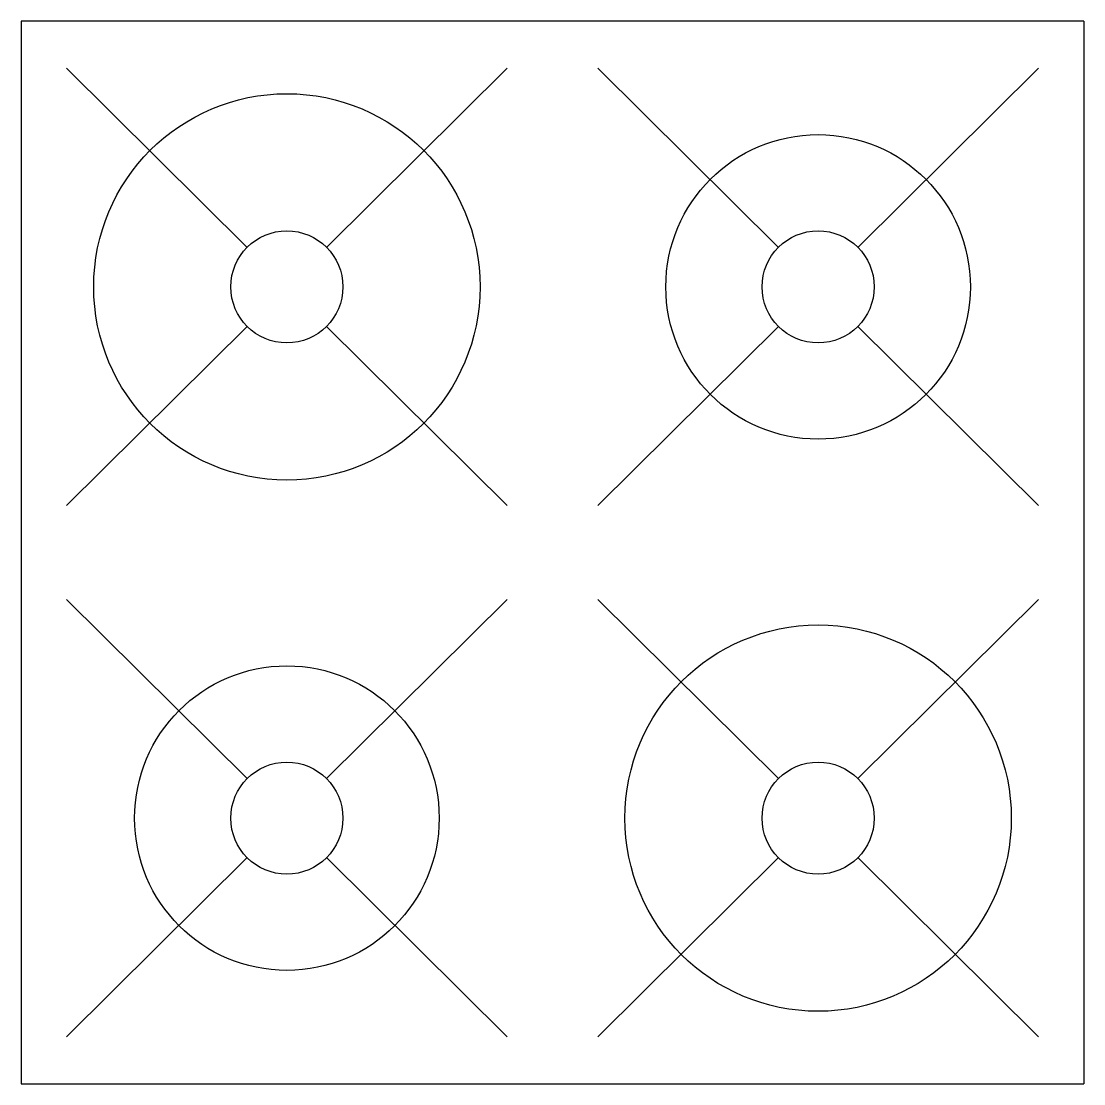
# Model space of a CAD drawing. Extents: x -216.9 to -161.9, y 1225.1 to 1280.1.
import ezdxf

# ---------------------------------------------------------------- set-up
doc = ezdxf.new("R2010")
doc.units = 0
doc.header["$LTSCALE"] = 30
doc.header["$MEASUREMENT"] = 0
doc.layers.get('0').update_dxf_attribs({"linetype": 'CONTINUOUS'})

msp = doc.modelspace()

# ---------------------------------------------------------------- linework, layer by layer
for p, q in [((-161.923, 1280.124), (-216.923, 1280.124)), ((-216.923, 1280.124), (-216.923, 1225.124)), ((-161.923, 1280.124), (-161.923, 1225.124)), ((-214.574, 1277.692), (-205.231, 1268.418)), ((-201.114, 1268.418), (-191.771, 1277.692)), ((-187.074, 1277.692), (-177.731, 1268.418)), ((-173.614, 1268.418), (-164.271, 1277.692)), ((-214.574, 1255.057), (-205.231, 1264.331)), ((-201.114, 1264.331), (-191.771, 1255.057)), ((-187.074, 1255.057), (-177.731, 1264.331)), ((-173.614, 1264.331), (-164.271, 1255.057)), ((-214.574, 1250.192), (-205.231, 1240.918)), ((-201.114, 1240.918), (-191.771, 1250.192)), ((-187.074, 1250.192), (-177.731, 1240.918)), ((-173.614, 1240.918), (-164.271, 1250.192)), ((-214.574, 1227.557), (-205.231, 1236.831)), ((-201.114, 1236.831), (-191.771, 1227.557)), ((-187.074, 1227.557), (-177.731, 1236.831)), ((-173.614, 1236.831), (-164.271, 1227.557)), ((-216.923, 1225.124), (-161.923, 1225.124))]:
    msp.add_line(p, q)
for centre, radius in [((-203.173, 1266.374), 10), ((-175.673, 1266.374), 7.883), ((-203.173, 1266.374), 2.9), ((-175.673, 1266.374), 2.9), ((-175.673, 1238.874), 10), ((-203.173, 1238.874), 7.883), ((-203.173, 1238.874), 2.9), ((-175.673, 1238.874), 2.9)]:
    msp.add_circle(centre, radius)

doc.saveas('drawing.dxf')
